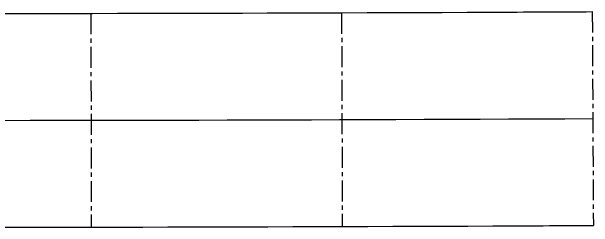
# Model space of a CAD drawing. Extents: x -2667085 to 4, y -2479164 to 2.
# Drawn here: x -2578654 to -2509094, y -2479146 to -2453421 of the extents above; entities that cross this region are included whole.
import ezdxf

# ---------------------------------------------------------------- set-up
doc = ezdxf.new("R2010")
doc.units = 0
doc.header["$MEASUREMENT"] = 0
doc.linetypes.add('CENTER', pattern=[2, 1.25, -0.25, 0.25, -0.25])
for name, color, linetype in [('BX-Q', 61, 'CONTINUOUS'), ('中心线', 4, 'CENTER'), ('道路中线_鄞州大道高架', 7, 'CONTINUOUS')]:
    doc.layers.add(name, color=color, linetype=linetype)

msp = doc.modelspace()

# ---------------------------------------------------------------- linework, layer by layer
at = {"layer": 'BX-Q'}
for points in [[(-2521215.294, -2453477.1453, 0.0001666966), (-2509221.7695, -2453421.1758, 0.0001666966)], [(-2616757.1003, -2479137.4186, 0.0013275702), (-2521104.6413, -2478976.9057)], [(-2521101.1344, -2478976.89, 0.0001666458), (-2509094.27, -2478920.8571, 0.0001666458)]]:
    msp.add_lwpolyline(points, format="xyb", dxfattribs=at)
msp.add_arc((-2599157.6449, 15533603.9836), 17987250.0001, 269.94401883768, 270.24827534268, dxfattribs=at)
at = {"layer": '中心线', "ltscale": 2000}
for p, q in [((-2569178.9086, -2453621.0342), (-2569136.4087, -2479120.9988)), ((-2539200.2558, -2453546.0874), (-2539115.2559, -2479045.9457))]:
    msp.add_line(p, q, dxfattribs=at)
at = {"layer": '中心线', "color": 3, "ltscale": 2000}
msp.add_line((-2509221.7695, -2453421.1758), (-2509094.27, -2478920.8571), dxfattribs=at)
at = {"layer": '道路中线_鄞州大道高架', "color": 4}
msp.add_arc((-2599157.6448, 15533603.9754), 17999999.9919, 269.94383567897, 270.28647889755, dxfattribs=at)

doc.saveas('drawing.dxf')
